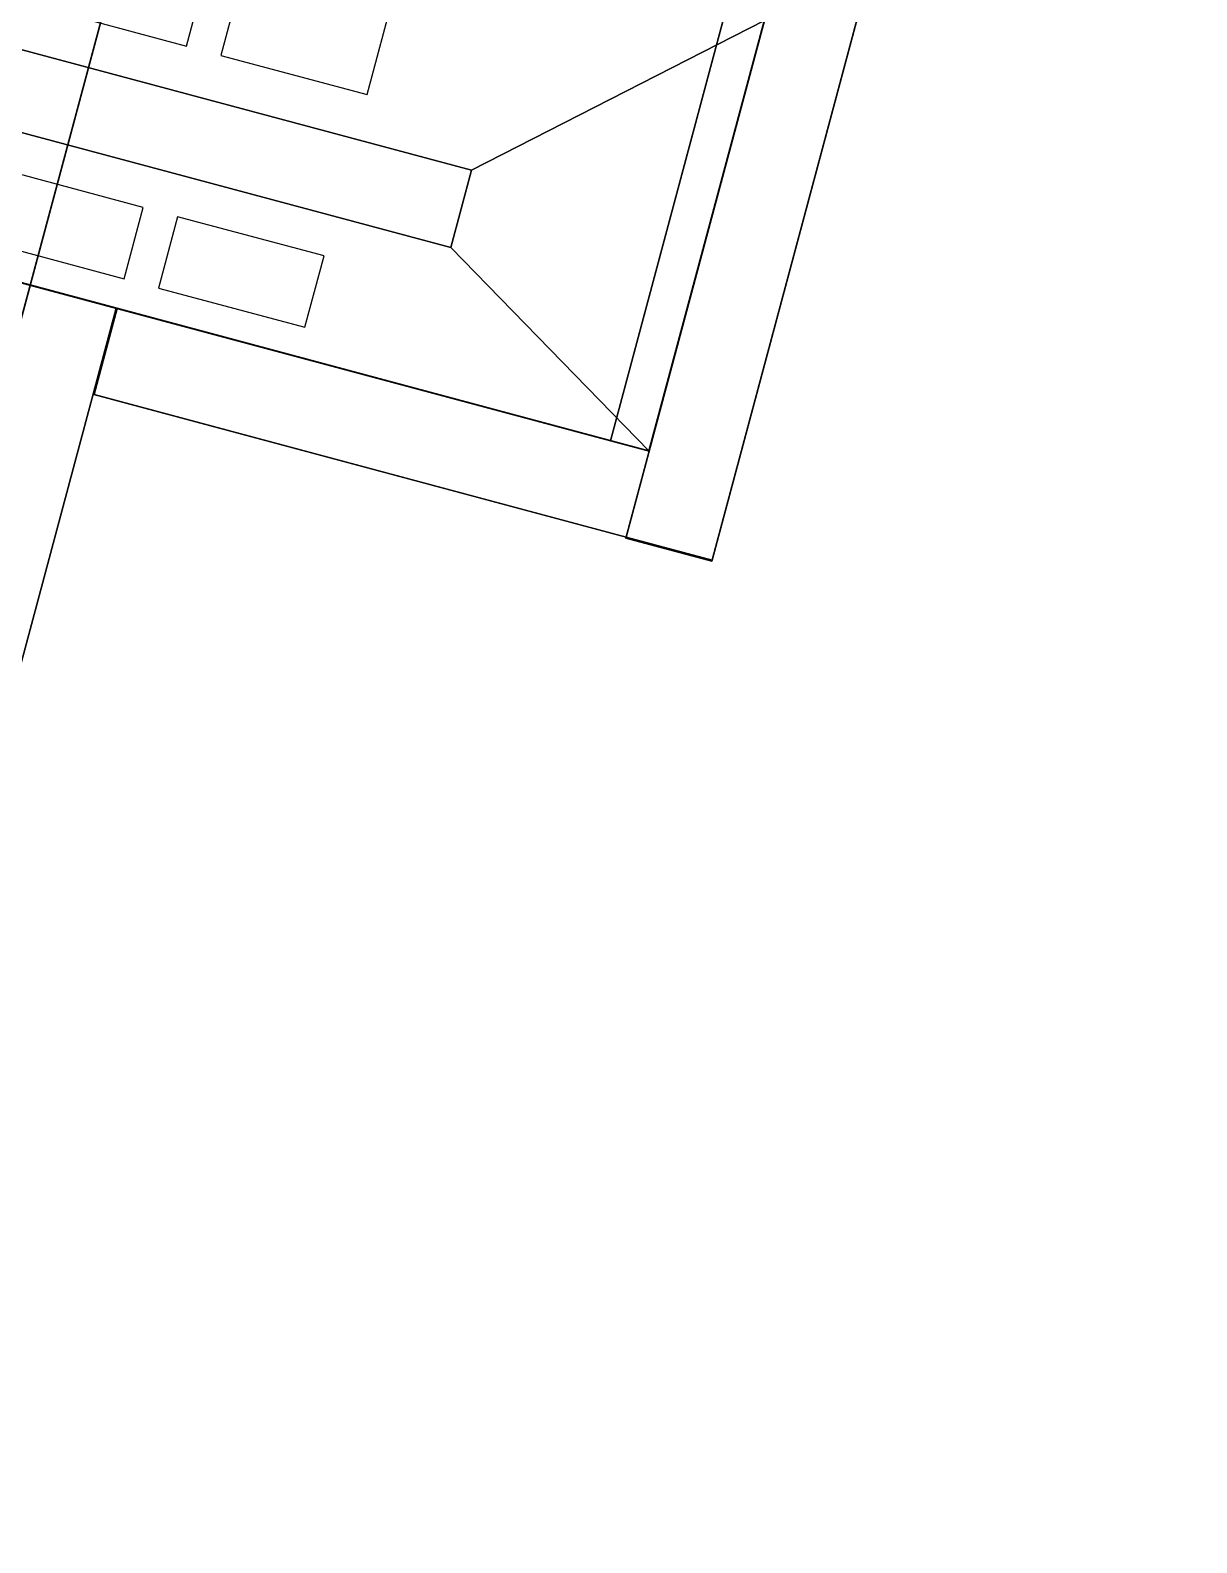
# Model space of a CAD drawing. Header units: metres. Extents: x -26 to 23.2, y -19.2 to 42.9.
# Drawn here: x 9.81 to 22.9, y 3.55 to 20.52 of the extents above; entities that cross this region are included whole.
import ezdxf

# ---------------------------------------------------------------- set-up
doc = ezdxf.new("R2010")
doc.units = ezdxf.units.M

msp = doc.modelspace()

# ---------------------------------------------------------------- linework, layer by layer
at = {"layer": 'Building Shading', "color": 195}
for points in [[(3.3462, 42.32353), (-2.38664, 20.92828), (16.32334, 15.91495), (22.05618, 37.31021)], [(22.05618, 37.31021), (16.32334, 15.91495), (-2.38664, 20.92828), (3.3462, 42.32353)], [(21.65502, 35.81302), (16.32334, 15.91495), (16.75801, 15.79848), (22.08968, 35.69656)], [(22.08968, 35.69656), (16.75801, 15.79848), (16.32334, 15.91495), (21.65502, 35.81302)], [(13.76258, 32.39942, -15), (2.69289, -8.91323, -15), (-9.50675, -5.64434, -15), (1.56294, 35.6683, -15)], [(1.56294, 35.6683, -15), (-9.50675, -5.64434, -15), (2.69289, -8.91323, -15), (13.76258, 32.39942, -15)], [(16.75801, 15.79848), (16.75801, 15.79848, -15), (22.08968, 35.69656, -15), (22.08968, 35.69656)], [(22.08968, 35.69656), (22.08968, 35.69656, -15), (16.75801, 15.79848, -15), (16.75801, 15.79848)], [(22.90268, 34.8679, 4.12), (17.46489, 14.5738, 4.12), (16.49897, 14.83262, 4.12), (21.93676, 35.12672, 4.12)], [(21.93676, 35.12672, 4.12), (16.49897, 14.83262, 4.12), (17.46489, 14.5738, 4.12), (22.90268, 34.8679, 4.12)], [(22.90032, 34.85818, 1.02), (17.46253, 14.56408, 1.02), (16.4966, 14.8229, 1.02), (21.93439, 35.117, 1.02)], [(21.93439, 35.117, 1.02), (16.4966, 14.8229, 1.02), (17.46253, 14.56408, 1.02), (22.90032, 34.85818, 1.02)], [(20.70759, 30.53851, -15), (16.75801, 15.79848, -15), (9.813, 17.65939, -15), (13.76258, 32.39942, -15)], [(13.76258, 32.39942, -15), (9.813, 17.65939, -15), (16.75801, 15.79848, -15), (20.70759, 30.53851, -15)], [(10.77893, 17.40057, 4.12), (4.56468, -5.79131, 4.12), (3.59876, -5.53249, 4.12), (9.813, 17.65939, 4.12)], [(9.813, 17.65939, 4.12), (3.59876, -5.53249, 4.12), (4.56468, -5.79131, 4.12), (10.77893, 17.40057, 4.12)], [(10.77893, 17.40057, 1.02), (4.56468, -5.79131, 1.02), (3.59876, -5.53249, 1.02), (9.813, 17.65939, 1.02)], [(9.813, 17.65939, 1.02), (3.59876, -5.53249, 1.02), (4.56468, -5.79131, 1.02), (10.77893, 17.40057, 1.02)], [(9.813, 17.65939), (9.813, 17.65939, -15), (16.75801, 15.79848, -15), (16.75801, 15.79848)], [(16.75801, 15.79848), (16.75801, 15.79848, -15), (9.813, 17.65939, -15), (9.813, 17.65939)], [(16.75779, 15.79854, 4.12), (16.49897, 14.83262, 4.12), (10.52955, 16.43212, 4.12), (10.78837, 17.39804, 4.12)], [(10.78837, 17.39804, 4.12), (10.52955, 16.43212, 4.12), (16.49897, 14.83262, 4.12), (16.75779, 15.79854, 4.12)], [(16.75801, 15.79848, 1.02), (16.49919, 14.83256, 1.02), (10.52977, 16.43206, 1.02), (10.78859, 17.39798, 1.02)], [(10.78859, 17.39798, 1.02), (10.52977, 16.43206, 1.02), (16.49919, 14.83256, 1.02), (16.75801, 15.79848, 1.02)]]:
    msp.add_3dface(points, dxfattribs=at)
at = {"layer": 'ROOFN0', "color": 15}
for points in [[(14.76618, 18.95144, 5.42), (18.0521, 20.62811, 4.12), (0.83931, 25.24027, 4.12), (2.40233, 22.26432, 5.42)], [(2.40233, 22.26432, 5.42), (2.1694, 21.39499, 5.42), (14.53325, 18.08211, 5.42), (14.76618, 18.95144, 5.42)], [(2.1694, 21.39499, 5.42), (-0.45479, 20.41064, 4.12), (16.75801, 15.79848, 4.12), (14.53325, 18.08211, 5.42)], [(14.53325, 18.08211, 5.42), (16.75801, 15.79848, 4.12), (18.0521, 20.62811, 4.12), (14.76618, 18.95144, 5.42)]]:
    msp.add_3dface(points, dxfattribs=at)
at = {"layer": 'ROOFN0', "color": 8}
msp.add_3dface([(18.0521, 20.62811, 4.12), (16.75801, 15.79848, 4.12), (5.61123, 18.78526, 4.12), (6.90532, 23.61488, 4.12)], dxfattribs=at)
at = {"layer": 'ROOFN0', "color": 45}
msp.add_3dface([(18.04843, 20.62599, 4.12), (16.75589, 15.80216, 4.12), (5.6149, 18.78738, 4.12), (6.90744, 23.61121, 4.12)], dxfattribs=at)
at = {"layer": 'ROOFN0', "color": 143}
for points in [[(11.56686, 20.34117, 5.1493), (11.87835, 21.50365, 4.51588), (10.23627, 21.94364, 4.51588), (9.92479, 20.78116, 5.1493)], [(13.5953, 19.79765, 5.1493), (13.90679, 20.96013, 4.51588), (12.26472, 21.40012, 4.51588), (11.95323, 20.23764, 5.1493)], [(9.43989, 18.9715, 5.05379), (9.2254, 18.17103, 4.39285), (10.86747, 17.73103, 4.39285), (11.08196, 18.53151, 5.05379)], [(11.46833, 18.42798, 5.05379), (11.25385, 17.62751, 4.39285), (12.89592, 17.18751, 4.39285), (13.11041, 17.98799, 5.05379)]]:
    msp.add_3dface(points, dxfattribs=at)
at = {"layer": 'STAIRNCOM', "color": 8}
msp.add_3dface([(18.0521, 20.62811, 1.12), (16.75801, 15.79848, 1.12), (5.61123, 18.78526, 1.12), (6.90532, 23.61488, 1.12)], dxfattribs=at)
at = {"layer": 'STAIRNCOM', "color": 15}
msp.add_3dface([(6.90532, 23.61488, 4.12), (5.61123, 18.78526, 4.12), (16.75801, 15.79848, 4.12), (18.0521, 20.62811, 4.12)], dxfattribs=at)
at = {"layer": 'STAIRNCOM', "color": 45}
msp.add_3dface([(6.90744, 23.61121, 4.12), (5.6149, 18.78738, 4.12), (16.75589, 15.80216, 4.12), (18.04843, 20.62599, 4.12)], dxfattribs=at)
at = {"layer": 'STAIRNCOM', "color": 43}
for points in [[(18.01587, 20.49288, 4.12), (18.01587, 20.49288, 1.12), (18.0521, 20.62811, 1.12), (18.0521, 20.62811, 4.12)], [(17.58623, 18.88945, 3.92), (17.58623, 18.88945, 1.12), (18.01587, 20.49288, 1.12), (18.01587, 20.49288, 3.92)], [(17.58623, 18.88945, 4.12), (17.58623, 18.88945, 3.92), (18.01587, 20.49288, 3.92), (18.01587, 20.49288, 4.12)], [(17.56035, 18.79285, 4.12), (17.56035, 18.79285, 1.12), (17.58623, 18.88945, 1.12), (17.58623, 18.88945, 4.12)], [(17.24977, 17.63374, 3.92), (17.24977, 17.63374, 1.12), (17.56035, 18.79285, 1.12), (17.56035, 18.79285, 3.92)], [(17.24977, 17.63374, 4.12), (17.24977, 17.63374, 3.92), (17.56035, 18.79285, 3.92), (17.56035, 18.79285, 4.12)], [(9.813, 17.65939, 4.12), (9.813, 17.65939, 1.12), (9.94823, 17.62316, 1.12), (9.94823, 17.62316, 4.12)], [(9.94823, 17.62316, 3.92), (9.94823, 17.62316, 1.12), (11.31985, 17.25563, 1.12), (11.31985, 17.25563, 3.92)], [(9.94823, 17.62316, 4.12), (9.94823, 17.62316, 3.92), (11.31985, 17.25563, 3.92), (11.31985, 17.25563, 4.12)], [(16.79424, 15.93371, 3.92), (16.79424, 15.93371, 1.12), (17.22388, 17.53715, 1.12), (17.22388, 17.53715, 3.92)], [(16.79424, 15.93371, 4.12), (16.79424, 15.93371, 3.92), (17.22388, 17.53715, 3.92), (17.22388, 17.53715, 4.12)], [(17.22388, 17.53715, 4.12), (17.22388, 17.53715, 1.12), (17.24977, 17.63374, 1.12), (17.24977, 17.63374, 4.12)], [(11.31985, 17.25563, 4.12), (11.31985, 17.25563, 1.12), (11.41644, 17.22975, 1.12), (11.41644, 17.22975, 4.12)], [(11.41644, 17.22975, 3.92), (11.41644, 17.22975, 1.12), (13.74915, 16.6047, 1.12), (13.74915, 16.6047, 3.92)], [(11.41644, 17.22975, 4.12), (11.41644, 17.22975, 3.92), (13.74915, 16.6047, 3.92), (13.74915, 16.6047, 4.12)], [(13.74915, 16.6047, 4.12), (13.74915, 16.6047, 1.12), (13.84574, 16.57882, 1.12), (13.84574, 16.57882, 4.12)], [(13.84574, 16.57882, 3.92), (13.84574, 16.57882, 1.12), (16.08186, 15.97966, 1.12), (16.08186, 15.97966, 3.92)], [(13.84574, 16.57882, 4.12), (13.84574, 16.57882, 3.92), (16.08186, 15.97966, 3.92), (16.08186, 15.97966, 4.12)], [(16.08186, 15.97966, 4.12), (16.08186, 15.97966, 1.12), (16.17845, 15.95377, 1.12), (16.17845, 15.95377, 4.12)], [(16.17845, 15.95377, 3.92), (16.17845, 15.95377, 1.12), (16.62278, 15.83472, 1.12), (16.62278, 15.83472, 3.92)], [(16.17845, 15.95377, 4.12), (16.17845, 15.95377, 3.92), (16.62278, 15.83472, 3.92), (16.62278, 15.83472, 4.12)], [(16.62278, 15.83472, 4.12), (16.62278, 15.83472, 1.12), (16.75801, 15.79848, 1.12), (16.75801, 15.79848, 4.12)], [(16.75801, 15.79848, 4.12), (16.75801, 15.79848, 1.12), (16.79424, 15.93371, 1.12), (16.79424, 15.93371, 4.12)]]:
    msp.add_3dface(points, dxfattribs=at)
at = {"layer": 'STAIRNCOM', "color": 143}
for points in [[(17.59969, 18.93967, 3.868), (17.59969, 18.93967, 2.842), (18.01276, 20.48129, 2.842), (18.01276, 20.48129, 3.868)], [(17.59969, 18.93967, 2.738), (17.59969, 18.93967, 2.272), (18.01276, 20.48129, 2.272), (18.01276, 20.48129, 2.738)], [(17.26322, 17.68397, 2.168), (17.26322, 17.68397, 1.172), (17.54689, 18.74263, 1.172), (17.54689, 18.74263, 2.168)], [(17.26322, 17.68397, 3.868), (17.26322, 17.68397, 2.842), (17.54689, 18.74263, 2.842), (17.54689, 18.74263, 3.868)], [(17.26322, 17.68397, 2.738), (17.26322, 17.68397, 2.272), (17.54689, 18.74263, 2.272), (17.54689, 18.74263, 2.738)], [(9.96948, 17.61746, 3.868), (9.96948, 17.61746, 2.272), (11.26962, 17.26909, 2.272), (11.26962, 17.26909, 3.868)], [(16.92676, 16.42827, 3.868), (16.92676, 16.42827, 2.842), (17.21042, 17.48692, 2.842), (17.21042, 17.48692, 3.868)], [(16.92676, 16.42827, 2.738), (16.92676, 16.42827, 2.272), (17.21042, 17.48692, 2.272), (17.21042, 17.48692, 2.738)], [(11.46667, 17.21629, 3.868), (11.46667, 17.21629, 2.842), (13.69892, 16.61816, 2.842), (13.69892, 16.61816, 3.868)], [(11.46667, 17.21629, 2.738), (11.46667, 17.21629, 2.272), (13.69892, 16.61816, 2.272), (13.69892, 16.61816, 2.738)], [(13.89597, 16.56536, 3.868), (13.89597, 16.56536, 2.842), (16.03163, 15.99312, 2.842), (16.03163, 15.99312, 3.868)], [(13.89597, 16.56536, 2.738), (13.89597, 16.56536, 2.272), (16.03163, 15.99312, 2.272), (16.03163, 15.99312, 2.738)], [(16.79683, 15.94337, 3.87), (16.79683, 15.94337, 2.27), (16.90036, 16.32974, 2.27), (16.90036, 16.32974, 3.87)], [(16.22868, 15.94032, 3.868), (16.22868, 15.94032, 2.272), (16.61119, 15.83782, 2.272), (16.61119, 15.83782, 3.868)]]:
    msp.add_3dface(points, dxfattribs=at)
at = {"layer": 'UNDERFLOOR_VOID_SPACE', "color": 8}
for points in [[(14.98938, 36.97791), (3.59876, -5.53249), (-6.66903, -2.78124), (4.72159, 39.72916)], [(21.93439, 35.117), (16.75801, 15.79848), (9.813, 17.65939), (14.98938, 36.97791)]]:
    msp.add_3dface(points, dxfattribs=at)
at = {"layer": 'UNDERFLOOR_VOID_SPACE', "color": 43}
for points in [[(16.75801, 15.79848, 1.12), (16.75801, 15.79848), (21.93439, 35.117), (21.93439, 35.117, 1.12)], [(9.813, 17.65939, 1.12), (9.813, 17.65939), (16.75801, 15.79848), (16.75801, 15.79848, 1.12)]]:
    msp.add_3dface(points, dxfattribs=at)
at = {"layer": 'UNDERFLOOR_VOID_SPACE', "color": 45}
for points in [[(16.75853, 15.80042, 0.348), (16.75853, 15.80042, 0.002), (21.93387, 35.11507, 0.002), (21.93387, 35.11507, 0.348)], [(9.8159, 17.65862, 0.347), (9.8159, 17.65862, 0.003), (16.75511, 15.79926, 0.003), (16.75511, 15.79926, 0.347)]]:
    msp.add_3dface(points, dxfattribs=at)
at = {"layer": 'UNDERFLOOR_VOID_SPACE', "color": 15}
msp.add_3dface([(6.90532, 23.61488, 1.12), (5.61123, 18.78526, 1.12), (16.75801, 15.79848, 1.12), (18.0521, 20.62811, 1.12)], dxfattribs=at)

doc.saveas('drawing.dxf')
